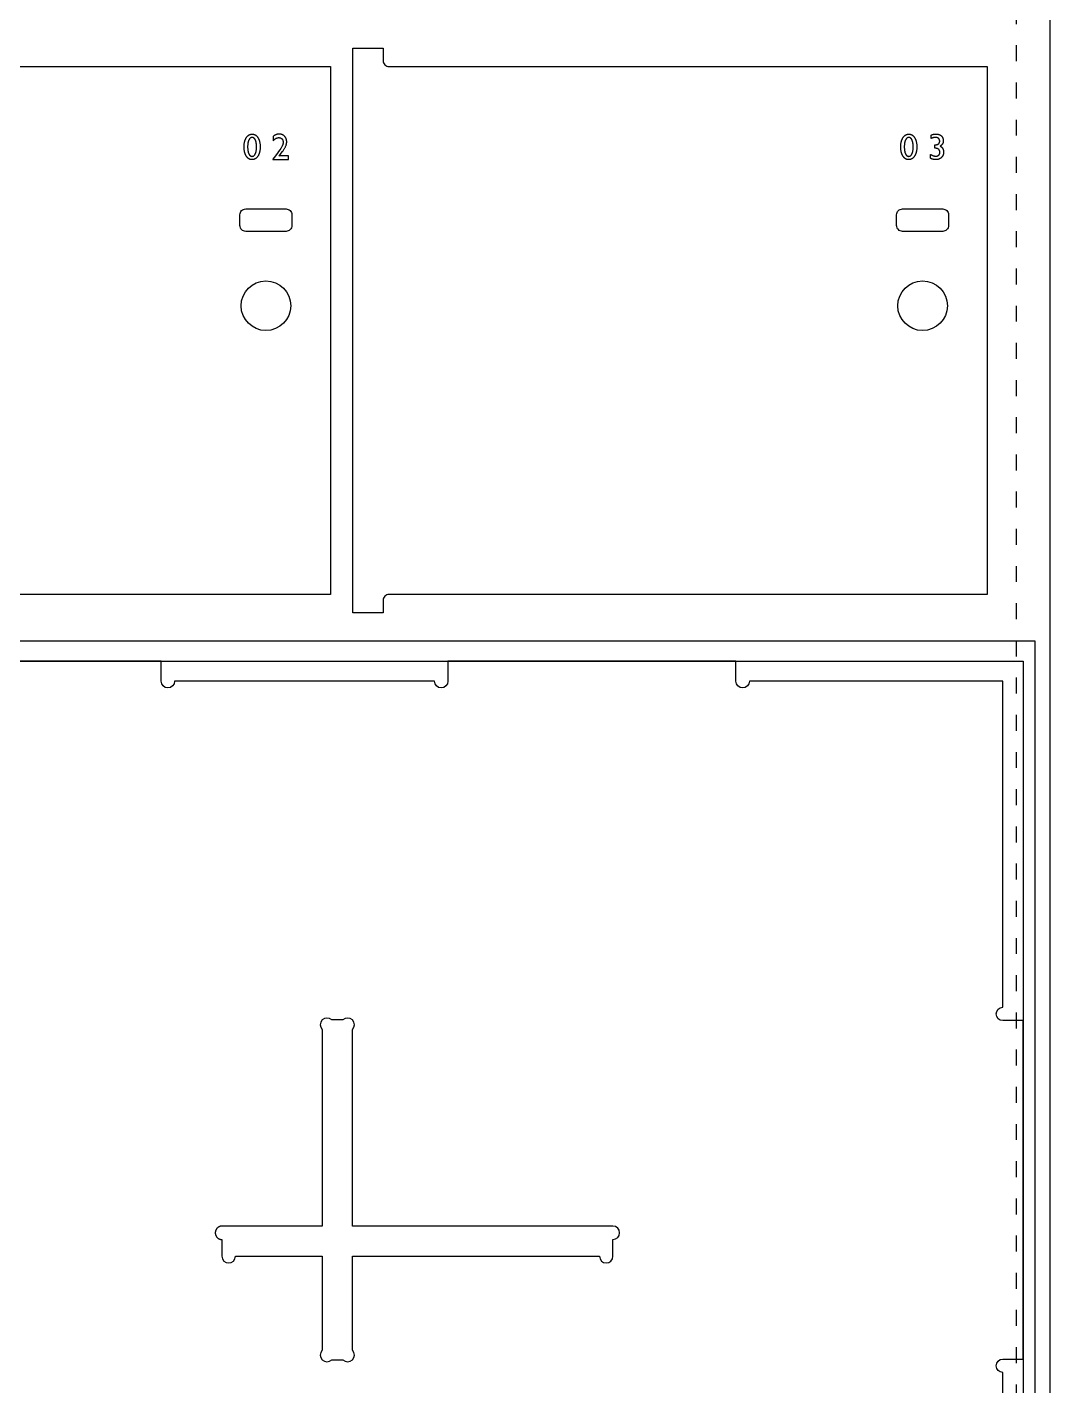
# Model space of a CAD drawing. Extents: x -300 to 5880, y -300 to 4158.
# Drawn here: x 4060 to 4670, y 2145 to 2955 of the extents above; entities that cross this region are included whole.
import ezdxf

# ---------------------------------------------------------------- set-up
doc = ezdxf.new("R2010")
doc.units = 0
doc.linetypes.add('DGN_STYLE_5', pattern=[22.17944, 9.505474, -12.673965])
for name, color, linetype in [('00_NOPRINT_TOLERANCE', 7, 'DGN_STYLE_5'), ('BOARD_$TH-NOMINAL', 3, 'CONTINUOUS'), ('TOP-CUT-INSIDE_18MM', 1, 'CONTINUOUS'), ('TOP-CUT-OUTSIDE_18MM', 220, 'CONTINUOUS'), ('TOP-POCKET-INSIDE_02MM', 110, 'CONTINUOUS'), ('TOP-POCKET-INSIDE_09MM', 60, 'CONTINUOUS'), ('TOP_POCKET_12MM', 70, 'CONTINUOUS')]:
    doc.layers.add(name, color=color, linetype=linetype)

msp = doc.modelspace()

# ---------------------------------------------------------------- linework, layer by layer
at = {"layer": '00_NOPRINT_TOLERANCE', "flags": 128}
for points in [[(3450, 3958), (4670, 3958), (4670, 1518), (3450, 1518)], [(3470, 3938), (4650, 3938), (4650, 1538), (3470, 1538)]]:
    msp.add_lwpolyline(points, close=True, dxfattribs=at)
at = {"layer": 'BOARD_$TH-NOMINAL', "flags": 128}
msp.add_lwpolyline([(3450, 3958), (4670, 3958), (4670, 1518), (3450, 1518)], close=True, dxfattribs=at)
at = {"layer": 'TOP-CUT-INSIDE_18MM'}
for points in [[(4217.92, 2843.37), (4217.92, 2836.99, -0.414214), (4214.42, 2833.49), (4190.42, 2833.49, -0.414214), (4186.92, 2836.99), (4186.92, 2843.37, -0.414214), (4190.42, 2846.87), (4214.42, 2846.87, -0.414214)], [(4609.61, 2843.37), (4609.61, 2836.99, -0.414214), (4606.11, 2833.49), (4582.11, 2833.49, -0.414214), (4578.61, 2836.99), (4578.61, 2843.37, -0.414214), (4582.11, 2846.87), (4606.11, 2846.87, -0.414214)]]:
    msp.add_lwpolyline(points, format="xyb", close=True, dxfattribs=at)
for centre in [(4202.42, 2789.12), (4594.11, 2789.12)]:
    msp.add_circle(centre, 14.79, dxfattribs=at)
at = {"layer": 'TOP-CUT-OUTSIDE_18MM'}
for points in [[(3875.64, 2613.43), (3875.64, 2605.93), (3857.64, 2605.93), (3857.64, 2942.73), (3875.64, 2942.73), (3875.64, 2935.23, 0.414214), (3879.14, 2931.73), (4240.86, 2931.73), (4240.86, 2616.93), (3879.14, 2616.93, 0.414214)], [(4272.33, 2613.43), (4272.33, 2605.93), (4254.33, 2605.93), (4254.33, 2942.73), (4272.33, 2942.73), (4272.33, 2935.23, 0.414214), (4275.83, 2931.73), (4632.54, 2931.73), (4632.54, 2616.93), (4275.83, 2616.93, 0.414214)]]:
    msp.add_lwpolyline(points, format="xyb", close=True, dxfattribs=at)
msp.add_lwpolyline([(3466, 2577.23), (4654, 2577.23), (4654, 1542.23), (3466, 1542.23)], close=True, dxfattribs=at)
at = {"layer": 'TOP-POCKET-INSIDE_02MM'}
for points in [[(4194.26, 2891.48), (4194.39, 2891.48), (4194.52, 2891.48), (4194.64, 2891.47), (4194.7, 2891.46), (4194.76, 2891.45), (4194.82, 2891.44), (4194.89, 2891.43), (4194.95, 2891.42), (4195.01, 2891.41), (4195.07, 2891.4), (4195.12, 2891.38), (4195.18, 2891.37), (4195.24, 2891.35), (4195.3, 2891.33), (4195.36, 2891.31), (4195.42, 2891.3), (4195.47, 2891.27), (4195.53, 2891.25), (4195.59, 2891.23), (4195.64, 2891.21), (4195.7, 2891.18), (4195.75, 2891.16), (4195.81, 2891.13), (4195.86, 2891.1), (4195.92, 2891.07), (4195.97, 2891.04), (4196.03, 2891.01), (4196.13, 2890.95), (4196.24, 2890.88), (4196.34, 2890.8), (4196.44, 2890.73), (4196.54, 2890.65), (4196.64, 2890.56), (4196.74, 2890.47), (4196.84, 2890.37), (4196.93, 2890.28), (4197.03, 2890.17), (4197.12, 2890.07), (4197.21, 2889.96), (4197.3, 2889.84), (4197.39, 2889.72), (4197.48, 2889.6), (4197.56, 2889.47), (4197.65, 2889.34), (4197.73, 2889.2), (4197.81, 2889.06), (4197.89, 2888.92), (4197.96, 2888.78), (4198.03, 2888.64), (4198.1, 2888.49), (4198.17, 2888.34), (4198.23, 2888.19), (4198.29, 2888.04), (4198.35, 2887.88), (4198.41, 2887.72), (4198.46, 2887.56), (4198.51, 2887.4), (4198.56, 2887.24), (4198.61, 2887.07), (4198.65, 2886.9), (4198.73, 2886.55), (4198.8, 2886.2), (4198.86, 2885.84), (4198.9, 2885.46), (4198.94, 2885.08), (4198.96, 2884.69), (4198.98, 2884.29), (4198.99, 2883.88), (4198.98, 2883.46), (4198.96, 2883.06), (4198.94, 2882.66), (4198.9, 2882.27), (4198.86, 2881.89), (4198.8, 2881.52), (4198.73, 2881.16), (4198.65, 2880.81), (4198.61, 2880.64), (4198.56, 2880.47), (4198.51, 2880.3), (4198.46, 2880.14), (4198.41, 2879.98), (4198.35, 2879.82), (4198.29, 2879.67), (4198.23, 2879.51), (4198.17, 2879.36), (4198.1, 2879.21), (4198.03, 2879.07), (4197.96, 2878.92), (4197.89, 2878.78), (4197.81, 2878.64), (4197.73, 2878.51), (4197.65, 2878.37), (4197.56, 2878.24), (4197.48, 2878.11), (4197.39, 2877.99), (4197.3, 2877.87), (4197.21, 2877.76), (4197.12, 2877.65), (4197.02, 2877.54), (4196.93, 2877.44), (4196.83, 2877.35), (4196.73, 2877.25), (4196.63, 2877.16), (4196.53, 2877.08), (4196.43, 2877), (4196.33, 2876.92), (4196.22, 2876.85), (4196.11, 2876.78), (4196, 2876.72), (4195.89, 2876.66), (4195.84, 2876.63), (4195.78, 2876.6), (4195.72, 2876.57), (4195.67, 2876.55), (4195.61, 2876.52), (4195.55, 2876.5), (4195.49, 2876.48), (4195.43, 2876.46), (4195.37, 2876.44), (4195.31, 2876.42), (4195.25, 2876.4), (4195.19, 2876.38), (4195.13, 2876.37), (4195.07, 2876.35), (4194.95, 2876.32), (4194.82, 2876.3), (4194.7, 2876.28), (4194.57, 2876.27), (4194.44, 2876.26), (4194.31, 2876.25), (4194.18, 2876.25), (4194.04, 2876.25), (4193.91, 2876.26), (4193.78, 2876.27), (4193.65, 2876.28), (4193.52, 2876.3), (4193.4, 2876.32), (4193.27, 2876.35), (4193.15, 2876.38), (4193.03, 2876.41), (4192.91, 2876.45), (4192.85, 2876.47), (4192.79, 2876.5), (4192.73, 2876.52), (4192.67, 2876.54), (4192.62, 2876.57), (4192.56, 2876.59), (4192.5, 2876.62), (4192.45, 2876.65), (4192.34, 2876.71), (4192.23, 2876.77), (4192.12, 2876.84), (4192.01, 2876.91), (4191.91, 2876.98), (4191.81, 2877.06), (4191.7, 2877.15), (4191.61, 2877.23), (4191.51, 2877.32), (4191.41, 2877.42), (4191.32, 2877.52), (4191.22, 2877.62), (4191.13, 2877.73), (4191.04, 2877.84), (4190.96, 2877.96), (4190.87, 2878.08), (4190.78, 2878.2), (4190.7, 2878.33), (4190.62, 2878.46), (4190.54, 2878.59), (4190.47, 2878.73), (4190.39, 2878.87), (4190.32, 2879.01), (4190.26, 2879.16), (4190.19, 2879.3), (4190.13, 2879.45), (4190.07, 2879.61), (4190.01, 2879.76), (4189.96, 2879.92), (4189.9, 2880.08), (4189.85, 2880.24), (4189.81, 2880.41), (4189.76, 2880.58), (4189.72, 2880.75), (4189.64, 2881.1), (4189.58, 2881.46), (4189.52, 2881.83), (4189.47, 2882.21), (4189.44, 2882.6), (4189.41, 2883), (4189.4, 2883.42), (4189.39, 2883.84), (4189.4, 2884.26), (4189.41, 2884.67), (4189.44, 2885.07), (4189.48, 2885.46), (4189.52, 2885.84), (4189.58, 2886.21), (4189.65, 2886.57), (4189.73, 2886.91), (4189.77, 2887.09), (4189.82, 2887.25), (4189.87, 2887.42), (4189.92, 2887.58), (4189.97, 2887.75), (4190.03, 2887.9), (4190.09, 2888.06), (4190.15, 2888.22), (4190.22, 2888.37), (4190.28, 2888.52), (4190.35, 2888.66), (4190.43, 2888.81), (4190.5, 2888.95), (4190.58, 2889.09), (4190.66, 2889.22), (4190.74, 2889.36), (4190.83, 2889.49), (4190.92, 2889.62), (4191.01, 2889.74), (4191.1, 2889.86), (4191.19, 2889.97), (4191.28, 2890.08), (4191.38, 2890.19), (4191.47, 2890.29), (4191.57, 2890.39), (4191.67, 2890.48), (4191.77, 2890.57), (4191.87, 2890.65), (4191.98, 2890.73), (4192.08, 2890.81), (4192.19, 2890.88), (4192.3, 2890.95), (4192.41, 2891.02), (4192.52, 2891.08), (4192.64, 2891.13), (4192.7, 2891.16), (4192.75, 2891.19), (4192.81, 2891.21), (4192.87, 2891.23), (4192.93, 2891.26), (4192.99, 2891.28), (4193.05, 2891.3), (4193.11, 2891.32), (4193.17, 2891.33), (4193.23, 2891.35), (4193.35, 2891.38), (4193.48, 2891.41), (4193.61, 2891.43), (4193.73, 2891.45), (4193.86, 2891.47), (4194, 2891.48), (4194.13, 2891.48)], [(4194.28, 2889.46), (4194.18, 2889.46), (4194.14, 2889.46), (4194.1, 2889.46), (4194.06, 2889.46), (4194.03, 2889.45), (4193.99, 2889.45), (4193.95, 2889.45), (4193.92, 2889.44), (4193.88, 2889.44), (4193.84, 2889.43), (4193.81, 2889.42), (4193.77, 2889.41), (4193.74, 2889.41), (4193.7, 2889.4), (4193.67, 2889.39), (4193.63, 2889.38), (4193.6, 2889.36), (4193.56, 2889.35), (4193.53, 2889.34), (4193.49, 2889.33), (4193.46, 2889.31), (4193.43, 2889.3), (4193.39, 2889.28), (4193.36, 2889.26), (4193.33, 2889.25), (4193.3, 2889.23), (4193.27, 2889.21), (4193.23, 2889.19), (4193.2, 2889.17), (4193.17, 2889.15), (4193.14, 2889.13), (4193.11, 2889.1), (4193.08, 2889.08), (4193.05, 2889.06), (4193.02, 2889.03), (4192.99, 2889.01), (4192.96, 2888.98), (4192.93, 2888.95), (4192.9, 2888.93), (4192.84, 2888.87), (4192.79, 2888.81), (4192.73, 2888.75), (4192.68, 2888.68), (4192.62, 2888.61), (4192.57, 2888.54), (4192.52, 2888.46), (4192.47, 2888.38), (4192.42, 2888.3), (4192.37, 2888.22), (4192.32, 2888.13), (4192.28, 2888.04), (4192.23, 2887.95), (4192.19, 2887.85), (4192.14, 2887.76), (4192.1, 2887.66), (4192.06, 2887.56), (4192.02, 2887.45), (4191.99, 2887.35), (4191.92, 2887.13), (4191.85, 2886.9), (4191.79, 2886.67), (4191.74, 2886.43), (4191.69, 2886.17), (4191.65, 2885.91), (4191.61, 2885.65), (4191.58, 2885.37), (4191.56, 2885.08), (4191.54, 2884.79), (4191.52, 2884.49), (4191.52, 2884.18), (4191.51, 2883.86), (4191.52, 2883.54), (4191.52, 2883.22), (4191.54, 2882.91), (4191.56, 2882.61), (4191.58, 2882.32), (4191.61, 2882.04), (4191.65, 2881.77), (4191.69, 2881.5), (4191.74, 2881.25), (4191.79, 2881), (4191.84, 2880.77), (4191.91, 2880.54), (4191.98, 2880.32), (4192.01, 2880.21), (4192.05, 2880.11), (4192.09, 2880.01), (4192.13, 2879.91), (4192.17, 2879.81), (4192.22, 2879.71), (4192.26, 2879.62), (4192.31, 2879.53), (4192.35, 2879.45), (4192.4, 2879.36), (4192.45, 2879.28), (4192.5, 2879.2), (4192.55, 2879.13), (4192.6, 2879.06), (4192.65, 2878.99), (4192.71, 2878.92), (4192.76, 2878.86), (4192.82, 2878.8), (4192.88, 2878.74), (4192.9, 2878.71), (4192.93, 2878.69), (4192.96, 2878.66), (4192.99, 2878.64), (4193.02, 2878.61), (4193.05, 2878.59), (4193.08, 2878.56), (4193.11, 2878.54), (4193.15, 2878.52), (4193.18, 2878.5), (4193.21, 2878.48), (4193.24, 2878.46), (4193.27, 2878.44), (4193.3, 2878.42), (4193.34, 2878.41), (4193.37, 2878.39), (4193.4, 2878.37), (4193.44, 2878.36), (4193.47, 2878.34), (4193.5, 2878.33), (4193.54, 2878.32), (4193.57, 2878.31), (4193.61, 2878.29), (4193.64, 2878.28), (4193.68, 2878.27), (4193.71, 2878.26), (4193.75, 2878.26), (4193.78, 2878.25), (4193.82, 2878.24), (4193.86, 2878.24), (4193.89, 2878.23), (4193.93, 2878.22), (4193.97, 2878.22), (4194, 2878.22), (4194.04, 2878.21), (4194.08, 2878.21), (4194.12, 2878.21), (4194.16, 2878.21), (4194.19, 2878.21), (4194.23, 2878.21), (4194.27, 2878.21), (4194.31, 2878.22), (4194.35, 2878.22), (4194.38, 2878.22), (4194.42, 2878.23), (4194.46, 2878.24), (4194.49, 2878.24), (4194.53, 2878.25), (4194.57, 2878.26), (4194.6, 2878.26), (4194.64, 2878.27), (4194.67, 2878.28), (4194.71, 2878.29), (4194.74, 2878.31), (4194.78, 2878.32), (4194.81, 2878.33), (4194.84, 2878.34), (4194.88, 2878.36), (4194.91, 2878.37), (4194.94, 2878.39), (4194.98, 2878.41), (4195.01, 2878.42), (4195.04, 2878.44), (4195.07, 2878.46), (4195.11, 2878.48), (4195.14, 2878.5), (4195.17, 2878.52), (4195.2, 2878.54), (4195.23, 2878.56), (4195.26, 2878.59), (4195.29, 2878.61), (4195.32, 2878.64), (4195.35, 2878.66), (4195.38, 2878.69), (4195.41, 2878.71), (4195.44, 2878.74), (4195.5, 2878.8), (4195.55, 2878.86), (4195.61, 2878.92), (4195.66, 2878.99), (4195.72, 2879.06), (4195.77, 2879.13), (4195.82, 2879.2), (4195.87, 2879.28), (4195.92, 2879.36), (4195.97, 2879.45), (4196.02, 2879.53), (4196.06, 2879.62), (4196.11, 2879.71), (4196.15, 2879.81), (4196.19, 2879.91), (4196.23, 2880.01), (4196.27, 2880.11), (4196.31, 2880.21), (4196.35, 2880.32), (4196.42, 2880.53), (4196.48, 2880.76), (4196.54, 2880.99), (4196.6, 2881.24), (4196.64, 2881.49), (4196.68, 2881.75), (4196.72, 2882.01), (4196.75, 2882.29), (4196.78, 2882.58), (4196.8, 2882.87), (4196.81, 2883.17), (4196.82, 2883.48), (4196.82, 2884.12), (4196.81, 2884.43), (4196.8, 2884.73), (4196.78, 2885.03), (4196.75, 2885.31), (4196.72, 2885.59), (4196.69, 2885.86), (4196.65, 2886.12), (4196.6, 2886.38), (4196.55, 2886.62), (4196.5, 2886.86), (4196.43, 2887.09), (4196.37, 2887.31), (4196.3, 2887.52), (4196.26, 2887.63), (4196.22, 2887.73), (4196.18, 2887.83), (4196.13, 2887.92), (4196.09, 2888.02), (4196.05, 2888.11), (4196, 2888.2), (4195.95, 2888.28), (4195.91, 2888.37), (4195.86, 2888.45), (4195.81, 2888.52), (4195.76, 2888.6), (4195.71, 2888.67), (4195.66, 2888.73), (4195.61, 2888.8), (4195.55, 2888.86), (4195.5, 2888.92), (4195.47, 2888.95), (4195.44, 2888.97), (4195.41, 2889), (4195.39, 2889.03), (4195.36, 2889.05), (4195.33, 2889.08), (4195.3, 2889.1), (4195.27, 2889.12), (4195.24, 2889.14), (4195.21, 2889.17), (4195.18, 2889.19), (4195.15, 2889.21), (4195.12, 2889.22), (4195.09, 2889.24), (4195.06, 2889.26), (4195.03, 2889.28), (4195, 2889.29), (4194.96, 2889.31), (4194.93, 2889.32), (4194.9, 2889.34), (4194.87, 2889.35), (4194.84, 2889.36), (4194.8, 2889.37), (4194.77, 2889.39), (4194.74, 2889.4), (4194.7, 2889.4), (4194.67, 2889.41), (4194.64, 2889.42), (4194.6, 2889.43), (4194.57, 2889.43), (4194.53, 2889.44), (4194.5, 2889.45), (4194.46, 2889.45), (4194.43, 2889.45), (4194.39, 2889.46), (4194.36, 2889.46), (4194.32, 2889.46)], [(4210.2, 2878.46), (4210.66, 2879), (4211.55, 2880.09), (4212.3, 2881.05), (4212.62, 2881.49), (4212.91, 2881.9), (4213.16, 2882.27), (4213.38, 2882.62), (4213.57, 2882.95), (4213.75, 2883.26), (4213.91, 2883.57), (4214.06, 2883.87), (4214.19, 2884.16), (4214.3, 2884.44), (4214.36, 2884.57), (4214.41, 2884.71), (4214.45, 2884.84), (4214.49, 2884.97), (4214.57, 2885.22), (4214.63, 2885.47), (4214.66, 2885.59), (4214.68, 2885.71), (4214.71, 2885.83), (4214.73, 2885.95), (4214.75, 2886.07), (4214.76, 2886.19), (4214.78, 2886.31), (4214.79, 2886.42), (4214.8, 2886.54), (4214.8, 2886.65), (4214.81, 2886.77), (4214.81, 2886.88), (4214.81, 2887), (4214.8, 2887.13), (4214.8, 2887.25), (4214.79, 2887.37), (4214.78, 2887.49), (4214.76, 2887.61), (4214.75, 2887.72), (4214.73, 2887.84), (4214.71, 2887.95), (4214.68, 2888.06), (4214.66, 2888.17), (4214.63, 2888.28), (4214.6, 2888.39), (4214.56, 2888.5), (4214.53, 2888.6), (4214.49, 2888.71), (4214.45, 2888.81), (4214.41, 2888.91), (4214.36, 2889.01), (4214.31, 2889.11), (4214.26, 2889.21), (4214.21, 2889.3), (4214.15, 2889.4), (4214.1, 2889.49), (4214.04, 2889.58), (4213.97, 2889.67), (4213.91, 2889.76), (4213.84, 2889.85), (4213.77, 2889.93), (4213.7, 2890.02), (4213.62, 2890.1), (4213.54, 2890.18), (4213.46, 2890.26), (4213.38, 2890.34), (4213.3, 2890.42), (4213.22, 2890.49), (4213.13, 2890.56), (4213.05, 2890.63), (4212.96, 2890.69), (4212.87, 2890.75), (4212.78, 2890.81), (4212.69, 2890.87), (4212.59, 2890.92), (4212.5, 2890.98), (4212.4, 2891.03), (4212.31, 2891.07), (4212.21, 2891.12), (4212.11, 2891.16), (4212.01, 2891.2), (4211.9, 2891.24), (4211.8, 2891.27), (4211.7, 2891.3), (4211.59, 2891.33), (4211.48, 2891.36), (4211.37, 2891.38), (4211.26, 2891.4), (4211.15, 2891.42), (4211.04, 2891.44), (4210.92, 2891.45), (4210.81, 2891.46), (4210.69, 2891.47), (4210.57, 2891.48), (4210.45, 2891.48), (4210.33, 2891.48), (4210.21, 2891.48), (4210.1, 2891.48), (4209.98, 2891.47), (4209.87, 2891.46), (4209.76, 2891.45), (4209.64, 2891.43), (4209.53, 2891.42), (4209.41, 2891.4), (4209.3, 2891.37), (4209.19, 2891.35), (4209.07, 2891.32), (4208.96, 2891.29), (4208.85, 2891.25), (4208.74, 2891.21), (4208.62, 2891.17), (4208.51, 2891.13), (4208.4, 2891.08), (4208.29, 2891.04), (4208.18, 2890.98), (4208.07, 2890.93), (4207.95, 2890.87), (4207.84, 2890.81), (4207.73, 2890.75), (4207.62, 2890.69), (4207.51, 2890.62), (4207.4, 2890.55), (4207.29, 2890.48), (4207.18, 2890.4), (4206.96, 2890.24), (4206.75, 2890.07), (4206.75, 2887.36), (4206.83, 2887.48), (4206.92, 2887.59), (4207.01, 2887.7), (4207.1, 2887.81), (4207.2, 2887.92), (4207.29, 2888.02), (4207.39, 2888.12), (4207.48, 2888.21), (4207.58, 2888.3), (4207.68, 2888.39), (4207.78, 2888.47), (4207.89, 2888.56), (4207.99, 2888.63), (4208.09, 2888.71), (4208.2, 2888.78), (4208.31, 2888.85), (4208.42, 2888.91), (4208.53, 2888.97), (4208.64, 2889.03), (4208.74, 2889.08), (4208.85, 2889.12), (4208.96, 2889.17), (4209.07, 2889.21), (4209.18, 2889.24), (4209.24, 2889.26), (4209.29, 2889.27), (4209.35, 2889.29), (4209.41, 2889.3), (4209.46, 2889.31), (4209.52, 2889.32), (4209.57, 2889.33), (4209.63, 2889.34), (4209.68, 2889.35), (4209.74, 2889.35), (4209.79, 2889.36), (4209.85, 2889.37), (4209.91, 2889.37), (4209.96, 2889.37), (4210.02, 2889.37), (4210.07, 2889.37), (4210.15, 2889.37), (4210.22, 2889.37), (4210.29, 2889.37), (4210.36, 2889.36), (4210.43, 2889.35), (4210.5, 2889.35), (4210.57, 2889.34), (4210.64, 2889.33), (4210.7, 2889.31), (4210.77, 2889.3), (4210.83, 2889.28), (4210.89, 2889.27), (4210.96, 2889.25), (4211.02, 2889.23), (4211.08, 2889.21), (4211.14, 2889.18), (4211.2, 2889.16), (4211.26, 2889.13), (4211.31, 2889.1), (4211.37, 2889.08), (4211.42, 2889.05), (4211.48, 2889.01), (4211.53, 2888.98), (4211.58, 2888.94), (4211.64, 2888.91), (4211.69, 2888.87), (4211.74, 2888.83), (4211.78, 2888.79), (4211.83, 2888.75), (4211.88, 2888.7), (4211.93, 2888.66), (4211.97, 2888.61), (4212.01, 2888.56), (4212.06, 2888.51), (4212.1, 2888.46), (4212.14, 2888.41), (4212.18, 2888.36), (4212.21, 2888.31), (4212.25, 2888.25), (4212.28, 2888.2), (4212.32, 2888.14), (4212.35, 2888.09), (4212.38, 2888.03), (4212.41, 2887.97), (4212.43, 2887.91), (4212.46, 2887.85), (4212.48, 2887.79), (4212.51, 2887.73), (4212.53, 2887.66), (4212.55, 2887.6), (4212.57, 2887.53), (4212.58, 2887.46), (4212.6, 2887.4), (4212.62, 2887.33), (4212.63, 2887.26), (4212.64, 2887.19), (4212.65, 2887.12), (4212.66, 2887.05), (4212.67, 2886.97), (4212.67, 2886.9), (4212.68, 2886.82), (4212.68, 2886.75), (4212.68, 2886.67), (4212.69, 2886.59), (4212.68, 2886.48), (4212.68, 2886.36), (4212.67, 2886.25), (4212.66, 2886.14), (4212.65, 2886.02), (4212.63, 2885.91), (4212.61, 2885.79), (4212.59, 2885.68), (4212.57, 2885.56), (4212.54, 2885.45), (4212.51, 2885.33), (4212.47, 2885.22), (4212.44, 2885.1), (4212.4, 2884.99), (4212.35, 2884.87), (4212.31, 2884.76), (4212.26, 2884.64), (4212.2, 2884.51), (4212.13, 2884.38), (4212.06, 2884.24), (4211.9, 2883.94), (4211.71, 2883.61), (4211.5, 2883.25), (4211.25, 2882.87), (4210.69, 2882.02), (4210.01, 2881.06), (4209.23, 2880.01), (4207.34, 2877.6), (4206.45, 2876.55), (4206.45, 2876.4), (4215.87, 2876.4), (4215.87, 2878.46)], [(4585.95, 2891.48), (4586.07, 2891.48), (4586.2, 2891.48), (4586.32, 2891.47), (4586.39, 2891.46), (4586.45, 2891.45), (4586.51, 2891.44), (4586.57, 2891.43), (4586.63, 2891.42), (4586.69, 2891.41), (4586.75, 2891.4), (4586.81, 2891.38), (4586.87, 2891.37), (4586.93, 2891.35), (4586.98, 2891.33), (4587.04, 2891.31), (4587.1, 2891.3), (4587.16, 2891.27), (4587.21, 2891.25), (4587.27, 2891.23), (4587.33, 2891.21), (4587.38, 2891.18), (4587.44, 2891.16), (4587.49, 2891.13), (4587.55, 2891.1), (4587.6, 2891.07), (4587.66, 2891.04), (4587.71, 2891.01), (4587.82, 2890.95), (4587.92, 2890.88), (4588.02, 2890.8), (4588.13, 2890.73), (4588.23, 2890.65), (4588.33, 2890.56), (4588.43, 2890.47), (4588.52, 2890.37), (4588.62, 2890.28), (4588.71, 2890.17), (4588.8, 2890.07), (4588.9, 2889.96), (4588.99, 2889.84), (4589.07, 2889.72), (4589.16, 2889.6), (4589.25, 2889.47), (4589.33, 2889.34), (4589.41, 2889.2), (4589.49, 2889.06), (4589.57, 2888.92), (4589.64, 2888.78), (4589.72, 2888.64), (4589.79, 2888.49), (4589.85, 2888.34), (4589.92, 2888.19), (4589.98, 2888.04), (4590.04, 2887.88), (4590.09, 2887.72), (4590.15, 2887.56), (4590.2, 2887.4), (4590.25, 2887.24), (4590.29, 2887.07), (4590.33, 2886.9), (4590.41, 2886.55), (4590.48, 2886.2), (4590.54, 2885.84), (4590.59, 2885.46), (4590.62, 2885.08), (4590.65, 2884.69), (4590.66, 2884.29), (4590.67, 2883.88), (4590.66, 2883.46), (4590.65, 2883.06), (4590.62, 2882.66), (4590.59, 2882.27), (4590.54, 2881.89), (4590.48, 2881.52), (4590.41, 2881.16), (4590.33, 2880.81), (4590.29, 2880.64), (4590.25, 2880.47), (4590.2, 2880.3), (4590.15, 2880.14), (4590.09, 2879.98), (4590.04, 2879.82), (4589.98, 2879.67), (4589.92, 2879.51), (4589.85, 2879.36), (4589.79, 2879.21), (4589.72, 2879.07), (4589.64, 2878.92), (4589.57, 2878.78), (4589.49, 2878.64), (4589.41, 2878.51), (4589.33, 2878.37), (4589.25, 2878.24), (4589.16, 2878.11), (4589.07, 2877.99), (4588.98, 2877.87), (4588.89, 2877.76), (4588.8, 2877.65), (4588.71, 2877.54), (4588.61, 2877.44), (4588.52, 2877.35), (4588.42, 2877.25), (4588.32, 2877.16), (4588.22, 2877.08), (4588.11, 2877), (4588.01, 2876.92), (4587.9, 2876.85), (4587.79, 2876.78), (4587.69, 2876.72), (4587.57, 2876.66), (4587.52, 2876.63), (4587.46, 2876.6), (4587.41, 2876.57), (4587.35, 2876.55), (4587.29, 2876.52), (4587.23, 2876.5), (4587.17, 2876.48), (4587.12, 2876.46), (4587.06, 2876.44), (4587, 2876.42), (4586.94, 2876.4), (4586.88, 2876.38), (4586.82, 2876.37), (4586.76, 2876.35), (4586.63, 2876.32), (4586.51, 2876.3), (4586.38, 2876.28), (4586.25, 2876.27), (4586.12, 2876.26), (4585.99, 2876.25), (4585.86, 2876.25), (4585.73, 2876.25), (4585.59, 2876.26), (4585.46, 2876.27), (4585.33, 2876.28), (4585.21, 2876.3), (4585.08, 2876.32), (4584.95, 2876.35), (4584.83, 2876.38), (4584.71, 2876.41), (4584.59, 2876.45), (4584.53, 2876.47), (4584.47, 2876.5), (4584.42, 2876.52), (4584.36, 2876.54), (4584.3, 2876.57), (4584.24, 2876.59), (4584.19, 2876.62), (4584.13, 2876.65), (4584.02, 2876.71), (4583.91, 2876.77), (4583.8, 2876.84), (4583.7, 2876.91), (4583.59, 2876.98), (4583.49, 2877.06), (4583.39, 2877.15), (4583.29, 2877.23), (4583.19, 2877.32), (4583.09, 2877.42), (4583, 2877.52), (4582.91, 2877.62), (4582.82, 2877.73), (4582.73, 2877.84), (4582.64, 2877.96), (4582.55, 2878.08), (4582.47, 2878.2), (4582.39, 2878.33), (4582.3, 2878.46), (4582.23, 2878.59), (4582.15, 2878.73), (4582.08, 2878.87), (4582.01, 2879.01), (4581.94, 2879.16), (4581.87, 2879.3), (4581.81, 2879.45), (4581.75, 2879.61), (4581.69, 2879.76), (4581.64, 2879.92), (4581.59, 2880.08), (4581.54, 2880.24), (4581.49, 2880.41), (4581.44, 2880.58), (4581.4, 2880.75), (4581.33, 2881.1), (4581.26, 2881.46), (4581.2, 2881.83), (4581.16, 2882.21), (4581.12, 2882.6), (4581.09, 2883), (4581.08, 2883.42), (4581.07, 2883.84), (4581.08, 2884.26), (4581.1, 2884.67), (4581.12, 2885.07), (4581.16, 2885.46), (4581.21, 2885.84), (4581.26, 2886.21), (4581.33, 2886.57), (4581.41, 2886.91), (4581.46, 2887.09), (4581.5, 2887.25), (4581.55, 2887.42), (4581.6, 2887.58), (4581.66, 2887.75), (4581.71, 2887.9), (4581.77, 2888.06), (4581.84, 2888.22), (4581.9, 2888.37), (4581.97, 2888.52), (4582.04, 2888.66), (4582.11, 2888.81), (4582.19, 2888.95), (4582.26, 2889.09), (4582.34, 2889.22), (4582.43, 2889.36), (4582.51, 2889.49), (4582.6, 2889.62), (4582.69, 2889.74), (4582.78, 2889.86), (4582.87, 2889.97), (4582.96, 2890.08), (4583.06, 2890.19), (4583.16, 2890.29), (4583.25, 2890.39), (4583.35, 2890.48), (4583.45, 2890.57), (4583.56, 2890.65), (4583.66, 2890.73), (4583.77, 2890.81), (4583.88, 2890.88), (4583.98, 2890.95), (4584.1, 2891.02), (4584.21, 2891.08), (4584.32, 2891.13), (4584.38, 2891.16), (4584.44, 2891.19), (4584.5, 2891.21), (4584.55, 2891.23), (4584.61, 2891.26), (4584.67, 2891.28), (4584.73, 2891.3), (4584.79, 2891.32), (4584.85, 2891.33), (4584.91, 2891.35), (4585.04, 2891.38), (4585.16, 2891.41), (4585.29, 2891.43), (4585.42, 2891.45), (4585.55, 2891.47), (4585.68, 2891.48), (4585.81, 2891.48)], [(4585.97, 2889.46), (4585.86, 2889.46), (4585.82, 2889.46), (4585.78, 2889.46), (4585.75, 2889.46), (4585.71, 2889.45), (4585.67, 2889.45), (4585.64, 2889.45), (4585.6, 2889.44), (4585.56, 2889.44), (4585.53, 2889.43), (4585.49, 2889.42), (4585.45, 2889.41), (4585.42, 2889.41), (4585.38, 2889.4), (4585.35, 2889.39), (4585.31, 2889.38), (4585.28, 2889.36), (4585.25, 2889.35), (4585.21, 2889.34), (4585.18, 2889.33), (4585.14, 2889.31), (4585.11, 2889.3), (4585.08, 2889.28), (4585.05, 2889.26), (4585.01, 2889.25), (4584.98, 2889.23), (4584.95, 2889.21), (4584.92, 2889.19), (4584.89, 2889.17), (4584.85, 2889.15), (4584.82, 2889.13), (4584.79, 2889.1), (4584.76, 2889.08), (4584.73, 2889.06), (4584.7, 2889.03), (4584.67, 2889.01), (4584.64, 2888.98), (4584.61, 2888.95), (4584.58, 2888.93), (4584.53, 2888.87), (4584.47, 2888.81), (4584.41, 2888.75), (4584.36, 2888.68), (4584.31, 2888.61), (4584.25, 2888.54), (4584.2, 2888.46), (4584.15, 2888.38), (4584.1, 2888.3), (4584.05, 2888.22), (4584.01, 2888.13), (4583.96, 2888.04), (4583.92, 2887.95), (4583.87, 2887.85), (4583.83, 2887.76), (4583.79, 2887.66), (4583.75, 2887.56), (4583.71, 2887.45), (4583.67, 2887.35), (4583.6, 2887.13), (4583.54, 2886.9), (4583.48, 2886.67), (4583.42, 2886.43), (4583.38, 2886.17), (4583.33, 2885.91), (4583.3, 2885.65), (4583.27, 2885.37), (4583.24, 2885.08), (4583.22, 2884.79), (4583.21, 2884.49), (4583.2, 2884.18), (4583.2, 2883.86), (4583.2, 2883.54), (4583.21, 2883.22), (4583.22, 2882.91), (4583.24, 2882.61), (4583.26, 2882.32), (4583.29, 2882.04), (4583.33, 2881.77), (4583.37, 2881.5), (4583.42, 2881.25), (4583.47, 2881), (4583.53, 2880.77), (4583.59, 2880.54), (4583.66, 2880.32), (4583.7, 2880.21), (4583.73, 2880.11), (4583.77, 2880.01), (4583.81, 2879.91), (4583.86, 2879.81), (4583.9, 2879.71), (4583.94, 2879.62), (4583.99, 2879.53), (4584.04, 2879.45), (4584.08, 2879.36), (4584.13, 2879.28), (4584.18, 2879.2), (4584.23, 2879.13), (4584.28, 2879.06), (4584.34, 2878.99), (4584.39, 2878.92), (4584.45, 2878.86), (4584.5, 2878.8), (4584.56, 2878.74), (4584.59, 2878.71), (4584.62, 2878.69), (4584.65, 2878.66), (4584.68, 2878.64), (4584.71, 2878.61), (4584.74, 2878.59), (4584.77, 2878.56), (4584.8, 2878.54), (4584.83, 2878.52), (4584.86, 2878.5), (4584.89, 2878.48), (4584.92, 2878.46), (4584.95, 2878.44), (4584.99, 2878.42), (4585.02, 2878.41), (4585.05, 2878.39), (4585.09, 2878.37), (4585.12, 2878.36), (4585.15, 2878.34), (4585.19, 2878.33), (4585.22, 2878.32), (4585.25, 2878.31), (4585.29, 2878.29), (4585.32, 2878.28), (4585.36, 2878.27), (4585.39, 2878.26), (4585.43, 2878.26), (4585.47, 2878.25), (4585.5, 2878.24), (4585.54, 2878.24), (4585.58, 2878.23), (4585.61, 2878.22), (4585.65, 2878.22), (4585.69, 2878.22), (4585.72, 2878.21), (4585.76, 2878.21), (4585.8, 2878.21), (4585.84, 2878.21), (4585.88, 2878.21), (4585.92, 2878.21), (4585.95, 2878.21), (4585.99, 2878.22), (4586.03, 2878.22), (4586.07, 2878.22), (4586.1, 2878.23), (4586.14, 2878.24), (4586.18, 2878.24), (4586.21, 2878.25), (4586.25, 2878.26), (4586.28, 2878.26), (4586.32, 2878.27), (4586.36, 2878.28), (4586.39, 2878.29), (4586.43, 2878.31), (4586.46, 2878.32), (4586.49, 2878.33), (4586.53, 2878.34), (4586.56, 2878.36), (4586.59, 2878.37), (4586.63, 2878.39), (4586.66, 2878.41), (4586.69, 2878.42), (4586.73, 2878.44), (4586.76, 2878.46), (4586.79, 2878.48), (4586.82, 2878.5), (4586.85, 2878.52), (4586.88, 2878.54), (4586.92, 2878.56), (4586.95, 2878.59), (4586.98, 2878.61), (4587.01, 2878.64), (4587.04, 2878.66), (4587.07, 2878.69), (4587.09, 2878.71), (4587.12, 2878.74), (4587.18, 2878.8), (4587.24, 2878.86), (4587.29, 2878.92), (4587.35, 2878.99), (4587.4, 2879.06), (4587.45, 2879.13), (4587.5, 2879.2), (4587.55, 2879.28), (4587.6, 2879.36), (4587.65, 2879.45), (4587.7, 2879.53), (4587.75, 2879.62), (4587.79, 2879.71), (4587.83, 2879.81), (4587.88, 2879.91), (4587.92, 2880.01), (4587.96, 2880.11), (4588, 2880.21), (4588.03, 2880.32), (4588.1, 2880.53), (4588.17, 2880.76), (4588.23, 2880.99), (4588.28, 2881.24), (4588.33, 2881.49), (4588.37, 2881.75), (4588.4, 2882.01), (4588.44, 2882.29), (4588.46, 2882.58), (4588.48, 2882.87), (4588.49, 2883.17), (4588.5, 2883.48), (4588.5, 2884.12), (4588.49, 2884.43), (4588.48, 2884.73), (4588.46, 2885.03), (4588.44, 2885.31), (4588.41, 2885.59), (4588.37, 2885.86), (4588.33, 2886.12), (4588.29, 2886.38), (4588.24, 2886.62), (4588.18, 2886.86), (4588.12, 2887.09), (4588.05, 2887.31), (4587.98, 2887.52), (4587.94, 2887.63), (4587.9, 2887.73), (4587.86, 2887.83), (4587.82, 2887.92), (4587.77, 2888.02), (4587.73, 2888.11), (4587.68, 2888.2), (4587.64, 2888.28), (4587.59, 2888.37), (4587.54, 2888.45), (4587.49, 2888.52), (4587.44, 2888.6), (4587.39, 2888.67), (4587.34, 2888.73), (4587.29, 2888.8), (4587.23, 2888.86), (4587.18, 2888.92), (4587.15, 2888.95), (4587.12, 2888.97), (4587.1, 2889), (4587.07, 2889.03), (4587.04, 2889.05), (4587.01, 2889.08), (4586.98, 2889.1), (4586.95, 2889.12), (4586.92, 2889.14), (4586.89, 2889.17), (4586.86, 2889.19), (4586.83, 2889.21), (4586.8, 2889.22), (4586.77, 2889.24), (4586.74, 2889.26), (4586.71, 2889.28), (4586.68, 2889.29), (4586.65, 2889.31), (4586.62, 2889.32), (4586.58, 2889.34), (4586.55, 2889.35), (4586.52, 2889.36), (4586.49, 2889.37), (4586.45, 2889.39), (4586.42, 2889.4), (4586.39, 2889.4), (4586.35, 2889.41), (4586.32, 2889.42), (4586.28, 2889.43), (4586.25, 2889.43), (4586.22, 2889.44), (4586.18, 2889.45), (4586.15, 2889.45), (4586.11, 2889.45), (4586.08, 2889.46), (4586.04, 2889.46), (4586, 2889.46)], [(4601.32, 2885.07), (4601.45, 2885.07), (4601.62, 2885.07), (4601.79, 2885.08), (4601.95, 2885.09), (4602.1, 2885.1), (4602.26, 2885.12), (4602.33, 2885.13), (4602.4, 2885.15), (4602.47, 2885.16), (4602.54, 2885.18), (4602.61, 2885.19), (4602.68, 2885.21), (4602.74, 2885.23), (4602.81, 2885.25), (4602.87, 2885.27), (4602.93, 2885.29), (4602.99, 2885.31), (4603.05, 2885.34), (4603.11, 2885.36), (4603.17, 2885.39), (4603.22, 2885.42), (4603.28, 2885.45), (4603.33, 2885.48), (4603.38, 2885.51), (4603.43, 2885.54), (4603.48, 2885.57), (4603.53, 2885.61), (4603.57, 2885.64), (4603.62, 2885.68), (4603.66, 2885.72), (4603.7, 2885.75), (4603.75, 2885.79), (4603.78, 2885.83), (4603.82, 2885.88), (4603.86, 2885.92), (4603.89, 2885.96), (4603.93, 2886.01), (4603.96, 2886.05), (4603.99, 2886.1), (4604.02, 2886.15), (4604.05, 2886.2), (4604.07, 2886.25), (4604.1, 2886.3), (4604.12, 2886.35), (4604.14, 2886.4), (4604.16, 2886.46), (4604.18, 2886.51), (4604.2, 2886.57), (4604.22, 2886.62), (4604.23, 2886.68), (4604.25, 2886.74), (4604.26, 2886.8), (4604.27, 2886.86), (4604.28, 2886.92), (4604.29, 2886.99), (4604.29, 2887.05), (4604.3, 2887.11), (4604.3, 2887.18), (4604.3, 2887.25), (4604.3, 2887.32), (4604.3, 2887.38), (4604.3, 2887.44), (4604.3, 2887.5), (4604.29, 2887.56), (4604.29, 2887.62), (4604.28, 2887.67), (4604.27, 2887.73), (4604.26, 2887.79), (4604.25, 2887.84), (4604.24, 2887.9), (4604.22, 2887.95), (4604.2, 2888.01), (4604.19, 2888.06), (4604.17, 2888.11), (4604.15, 2888.16), (4604.13, 2888.21), (4604.1, 2888.26), (4604.08, 2888.31), (4604.05, 2888.36), (4604.03, 2888.41), (4604, 2888.46), (4603.97, 2888.5), (4603.94, 2888.55), (4603.91, 2888.59), (4603.87, 2888.64), (4603.84, 2888.68), (4603.8, 2888.72), (4603.76, 2888.77), (4603.72, 2888.81), (4603.68, 2888.85), (4603.64, 2888.89), (4603.6, 2888.93), (4603.55, 2888.96), (4603.51, 2889), (4603.46, 2889.04), (4603.41, 2889.07), (4603.36, 2889.1), (4603.31, 2889.14), (4603.26, 2889.17), (4603.21, 2889.2), (4603.16, 2889.22), (4603.11, 2889.25), (4603.06, 2889.28), (4603, 2889.3), (4602.95, 2889.33), (4602.89, 2889.35), (4602.83, 2889.37), (4602.78, 2889.39), (4602.72, 2889.41), (4602.66, 2889.43), (4602.6, 2889.44), (4602.54, 2889.46), (4602.47, 2889.47), (4602.41, 2889.48), (4602.35, 2889.5), (4602.28, 2889.51), (4602.22, 2889.51), (4602.15, 2889.52), (4602.08, 2889.53), (4602.02, 2889.53), (4601.95, 2889.54), (4601.88, 2889.54), (4601.74, 2889.54), (4601.66, 2889.54), (4601.59, 2889.54), (4601.51, 2889.54), (4601.44, 2889.53), (4601.37, 2889.53), (4601.29, 2889.52), (4601.14, 2889.5), (4600.98, 2889.47), (4600.83, 2889.44), (4600.67, 2889.41), (4600.51, 2889.36), (4600.35, 2889.31), (4600.18, 2889.26), (4600.02, 2889.2), (4599.85, 2889.14), (4599.68, 2889.07), (4599.51, 2888.99), (4599.33, 2888.91), (4599.16, 2888.82), (4599.16, 2890.86), (4599.32, 2890.93), (4599.48, 2891.01), (4599.65, 2891.08), (4599.82, 2891.14), (4599.99, 2891.2), (4600.16, 2891.25), (4600.34, 2891.3), (4600.51, 2891.34), (4600.69, 2891.38), (4600.87, 2891.41), (4601.05, 2891.44), (4601.24, 2891.47), (4601.42, 2891.48), (4601.61, 2891.5), (4601.8, 2891.5), (4601.99, 2891.51), (4602.24, 2891.5), (4602.37, 2891.5), (4602.49, 2891.49), (4602.61, 2891.48), (4602.73, 2891.47), (4602.85, 2891.45), (4602.97, 2891.44), (4603.08, 2891.42), (4603.19, 2891.4), (4603.3, 2891.38), (4603.41, 2891.35), (4603.52, 2891.33), (4603.63, 2891.3), (4603.73, 2891.27), (4603.83, 2891.24), (4603.93, 2891.2), (4604.03, 2891.17), (4604.13, 2891.13), (4604.22, 2891.09), (4604.32, 2891.04), (4604.41, 2891), (4604.5, 2890.95), (4604.59, 2890.9), (4604.68, 2890.85), (4604.76, 2890.79), (4604.84, 2890.74), (4604.93, 2890.68), (4605.01, 2890.62), (4605.09, 2890.56), (4605.16, 2890.5), (4605.24, 2890.43), (4605.31, 2890.36), (4605.38, 2890.29), (4605.45, 2890.22), (4605.52, 2890.15), (4605.58, 2890.07), (4605.64, 2890), (4605.7, 2889.92), (4605.76, 2889.84), (4605.81, 2889.76), (4605.86, 2889.68), (4605.91, 2889.6), (4605.96, 2889.51), (4606.01, 2889.42), (4606.05, 2889.34), (4606.09, 2889.25), (4606.13, 2889.16), (4606.16, 2889.06), (4606.2, 2888.97), (4606.23, 2888.87), (4606.26, 2888.77), (4606.29, 2888.68), (4606.31, 2888.58), (4606.33, 2888.47), (4606.35, 2888.37), (4606.37, 2888.27), (4606.38, 2888.16), (4606.4, 2888.05), (4606.41, 2887.94), (4606.42, 2887.83), (4606.42, 2887.72), (4606.42, 2887.6), (4606.43, 2887.49), (4606.42, 2887.35), (4606.42, 2887.21), (4606.41, 2887.08), (4606.4, 2886.94), (4606.38, 2886.82), (4606.36, 2886.69), (4606.34, 2886.57), (4606.31, 2886.45), (4606.28, 2886.33), (4606.26, 2886.27), (4606.25, 2886.21), (4606.23, 2886.16), (4606.21, 2886.1), (4606.19, 2886.05), (4606.17, 2885.99), (4606.15, 2885.94), (4606.12, 2885.89), (4606.1, 2885.83), (4606.07, 2885.78), (4606.05, 2885.73), (4606.02, 2885.68), (4606, 2885.63), (4605.97, 2885.58), (4605.94, 2885.54), (4605.91, 2885.49), (4605.88, 2885.44), (4605.84, 2885.39), (4605.81, 2885.35), (4605.78, 2885.3), (4605.74, 2885.26), (4605.7, 2885.21), (4605.67, 2885.17), (4605.63, 2885.12), (4605.59, 2885.08), (4605.55, 2885.03), (4605.51, 2884.99), (4605.46, 2884.95), (4605.37, 2884.87), (4605.28, 2884.78), (4605.18, 2884.7), (4605.08, 2884.62), (4604.97, 2884.55), (4604.86, 2884.47), (4604.75, 2884.4), (4604.63, 2884.33), (4604.51, 2884.26), (4604.61, 2884.21), (4604.72, 2884.17), (4604.82, 2884.12), (4604.91, 2884.08), (4605.01, 2884.03), (4605.1, 2883.98), (4605.18, 2883.93), (4605.26, 2883.88), (4605.34, 2883.82), (4605.42, 2883.77), (4605.45, 2883.74), (4605.49, 2883.71), (4605.52, 2883.69), (4605.55, 2883.66), (4605.59, 2883.63), (4605.62, 2883.6), (4605.65, 2883.57), (4605.68, 2883.54), (4605.71, 2883.51), (4605.73, 2883.48), (4605.76, 2883.45), (4605.79, 2883.42), (4605.84, 2883.36), (4605.88, 2883.29), (4605.93, 2883.23), (4605.98, 2883.16), (4606.02, 2883.09), (4606.06, 2883.02), (4606.11, 2882.95), (4606.15, 2882.87), (4606.18, 2882.8), (4606.22, 2882.72), (4606.26, 2882.64), (4606.29, 2882.56), (4606.32, 2882.48), (4606.36, 2882.39), (4606.39, 2882.31), (4606.42, 2882.22), (4606.44, 2882.13), (4606.47, 2882.04), (4606.49, 2881.95), (4606.51, 2881.86), (4606.53, 2881.77), (4606.55, 2881.68), (4606.57, 2881.59), (4606.58, 2881.5), (4606.6, 2881.4), (4606.61, 2881.31), (4606.62, 2881.21), (4606.63, 2881.12), (4606.63, 2881.02), (4606.64, 2880.92), (4606.64, 2880.83), (4606.64, 2880.73), (4606.64, 2880.61), (4606.63, 2880.49), (4606.63, 2880.37), (4606.62, 2880.25), (4606.61, 2880.13), (4606.59, 2880.02), (4606.58, 2879.91), (4606.56, 2879.79), (4606.54, 2879.68), (4606.51, 2879.57), (4606.49, 2879.47), (4606.46, 2879.36), (4606.42, 2879.25), (4606.39, 2879.15), (4606.35, 2879.05), (4606.31, 2878.95), (4606.27, 2878.85), (4606.23, 2878.75), (4606.18, 2878.65), (4606.13, 2878.55), (4606.08, 2878.46), (4606.02, 2878.36), (4605.97, 2878.27), (4605.91, 2878.18), (4605.85, 2878.09), (4605.78, 2878), (4605.71, 2877.92), (4605.64, 2877.83), (4605.57, 2877.75), (4605.5, 2877.66), (4605.42, 2877.58), (4605.34, 2877.5), (4605.26, 2877.42), (4605.17, 2877.35), (4605.09, 2877.27), (4605, 2877.2), (4604.92, 2877.14), (4604.83, 2877.07), (4604.74, 2877.01), (4604.65, 2876.95), (4604.55, 2876.89), (4604.46, 2876.83), (4604.36, 2876.78), (4604.27, 2876.73), (4604.17, 2876.68), (4604.07, 2876.63), (4603.97, 2876.59), (4603.87, 2876.55), (4603.76, 2876.51), (4603.66, 2876.47), (4603.55, 2876.44), (4603.45, 2876.41), (4603.34, 2876.38), (4603.23, 2876.35), (4603.12, 2876.33), (4603, 2876.31), (4602.89, 2876.29), (4602.77, 2876.27), (4602.66, 2876.26), (4602.54, 2876.25), (4602.42, 2876.24), (4602.3, 2876.23), (4602.18, 2876.23), (4602.05, 2876.23), (4601.84, 2876.23), (4601.63, 2876.24), (4601.42, 2876.26), (4601.21, 2876.28), (4601.01, 2876.31), (4600.8, 2876.34), (4600.59, 2876.39), (4600.39, 2876.43), (4600.19, 2876.49), (4599.98, 2876.55), (4599.78, 2876.62), (4599.58, 2876.69), (4599.38, 2876.77), (4599.18, 2876.86), (4598.98, 2876.95), (4598.78, 2877.05), (4598.78, 2879.37), (4598.99, 2879.25), (4599.2, 2879.13), (4599.41, 2879.01), (4599.62, 2878.91), (4599.83, 2878.82), (4600.03, 2878.73), (4600.24, 2878.65), (4600.44, 2878.58), (4600.54, 2878.55), (4600.65, 2878.52), (4600.75, 2878.49), (4600.85, 2878.47), (4600.95, 2878.44), (4601.05, 2878.42), (4601.15, 2878.4), (4601.25, 2878.38), (4601.36, 2878.37), (4601.46, 2878.36), (4601.56, 2878.34), (4601.66, 2878.33), (4601.76, 2878.33), (4601.86, 2878.32), (4601.96, 2878.32), (4602.05, 2878.32), (4602.12, 2878.32), (4602.19, 2878.32), (4602.25, 2878.32), (4602.32, 2878.33), (4602.38, 2878.33), (4602.44, 2878.34), (4602.51, 2878.35), (4602.57, 2878.36), (4602.63, 2878.37), (4602.69, 2878.38), (4602.75, 2878.39), (4602.8, 2878.41), (4602.86, 2878.42), (4602.92, 2878.44), (4602.97, 2878.46), (4603.03, 2878.48), (4603.08, 2878.5), (4603.13, 2878.52), (4603.19, 2878.54), (4603.24, 2878.57), (4603.29, 2878.59), (4603.34, 2878.62), (4603.39, 2878.65), (4603.43, 2878.68), (4603.48, 2878.71), (4603.53, 2878.74), (4603.57, 2878.77), (4603.62, 2878.81), (4603.66, 2878.84), (4603.7, 2878.88), (4603.75, 2878.92), (4603.79, 2878.96), (4603.83, 2879), (4603.87, 2879.04), (4603.9, 2879.08), (4603.94, 2879.12), (4603.98, 2879.17), (4604.01, 2879.21), (4604.04, 2879.26), (4604.07, 2879.3), (4604.1, 2879.35), (4604.13, 2879.4), (4604.16, 2879.45), (4604.19, 2879.5), (4604.21, 2879.55), (4604.24, 2879.6), (4604.26, 2879.65), (4604.28, 2879.7), (4604.3, 2879.75), (4604.32, 2879.81), (4604.33, 2879.86), (4604.35, 2879.92), (4604.37, 2879.98), (4604.38, 2880.03), (4604.39, 2880.09), (4604.4, 2880.15), (4604.41, 2880.21), (4604.42, 2880.27), (4604.43, 2880.33), (4604.43, 2880.4), (4604.44, 2880.46), (4604.44, 2880.52), (4604.44, 2880.59), (4604.44, 2880.65), (4604.44, 2880.71), (4604.44, 2880.76), (4604.44, 2880.82), (4604.43, 2880.87), (4604.43, 2880.92), (4604.42, 2880.98), (4604.42, 2881.03), (4604.41, 2881.08), (4604.4, 2881.13), (4604.39, 2881.18), (4604.38, 2881.23), (4604.37, 2881.29), (4604.35, 2881.33), (4604.34, 2881.38), (4604.32, 2881.43), (4604.31, 2881.48), (4604.29, 2881.53), (4604.27, 2881.58), (4604.25, 2881.62), (4604.23, 2881.67), (4604.21, 2881.72), (4604.19, 2881.76), (4604.16, 2881.81), (4604.14, 2881.85), (4604.11, 2881.9), (4604.08, 2881.94), (4604.06, 2881.99), (4604.03, 2882.03), (4604, 2882.07), (4603.97, 2882.12), (4603.93, 2882.16), (4603.9, 2882.2), (4603.86, 2882.24), (4603.82, 2882.29), (4603.78, 2882.33), (4603.74, 2882.37), (4603.69, 2882.41), (4603.65, 2882.45), (4603.61, 2882.49), (4603.56, 2882.52), (4603.52, 2882.56), (4603.47, 2882.59), (4603.43, 2882.62), (4603.38, 2882.65), (4603.33, 2882.67), (4603.29, 2882.7), (4603.24, 2882.73), (4603.19, 2882.75), (4603.17, 2882.76), (4603.14, 2882.77), (4603.11, 2882.78), (4603.08, 2882.79), (4603.01, 2882.81), (4602.94, 2882.83), (4602.86, 2882.86), (4602.77, 2882.88), (4602.58, 2882.92), (4602.35, 2882.96), (4602.1, 2883), (4601.51, 2883.08), (4601.32, 2883.1)]]:
    msp.add_lwpolyline(points, close=True, dxfattribs=at)
at = {"layer": 'TOP-POCKET-INSIDE_09MM'}
msp.add_lwpolyline([(4236, 2357.58), (4236, 2240.33), (4176.11, 2240.33), (4176.02, 2240.33), (4175.93, 2240.32), (4175.83, 2240.32), (4175.74, 2240.31), (4175.65, 2240.3), (4175.56, 2240.28), (4175.47, 2240.27), (4175.37, 2240.25), (4175.28, 2240.23), (4175.19, 2240.2), (4175.09, 2240.18), (4175, 2240.15), (4174.91, 2240.12), (4174.81, 2240.09), (4174.72, 2240.05), (4174.63, 2240.01), (4174.54, 2239.97), (4174.45, 2239.93), (4174.36, 2239.89), (4174.27, 2239.84), (4174.18, 2239.79), (4174.09, 2239.74), (4174.01, 2239.68), (4173.92, 2239.62), (4173.84, 2239.56), (4173.75, 2239.5), (4173.67, 2239.44), (4173.59, 2239.37), (4173.52, 2239.3), (4173.44, 2239.23), (4173.37, 2239.16), (4173.29, 2239.09), (4173.22, 2239.01), (4173.16, 2238.93), (4173.09, 2238.85), (4173.02, 2238.77), (4172.96, 2238.69), (4172.9, 2238.61), (4172.85, 2238.52), (4172.79, 2238.44), (4172.74, 2238.35), (4172.69, 2238.26), (4172.64, 2238.17), (4172.6, 2238.08), (4172.55, 2237.99), (4172.51, 2237.9), (4172.48, 2237.81), (4172.44, 2237.71), (4172.41, 2237.62), (4172.38, 2237.53), (4172.35, 2237.43), (4172.32, 2237.34), (4172.3, 2237.25), (4172.28, 2237.15), (4172.26, 2237.06), (4172.25, 2236.97), (4172.23, 2236.88), (4172.22, 2236.78), (4172.21, 2236.69), (4172.2, 2236.6), (4172.2, 2236.51), (4172.2, 2236.42), (4172.19, 2236.33), (4172.2, 2236.24), (4172.2, 2236.15), (4172.2, 2236.06), (4172.21, 2235.97), (4172.22, 2235.88), (4172.23, 2235.79), (4172.25, 2235.7), (4172.26, 2235.61), (4172.28, 2235.51), (4172.3, 2235.42), (4172.32, 2235.33), (4172.35, 2235.23), (4172.38, 2235.14), (4172.41, 2235.05), (4172.44, 2234.95), (4172.48, 2234.86), (4172.51, 2234.77), (4172.55, 2234.68), (4172.6, 2234.59), (4172.64, 2234.5), (4172.69, 2234.41), (4172.74, 2234.32), (4172.79, 2234.23), (4172.85, 2234.14), (4172.9, 2234.06), (4172.96, 2233.98), (4173.02, 2233.89), (4173.09, 2233.81), (4173.16, 2233.73), (4173.22, 2233.66), (4173.29, 2233.58), (4173.37, 2233.5), (4173.44, 2233.43), (4173.52, 2233.36), (4173.59, 2233.29), (4173.67, 2233.23), (4173.75, 2233.16), (4173.84, 2233.1), (4173.92, 2233.04), (4174.01, 2232.99), (4174.09, 2232.93), (4174.18, 2232.88), (4174.27, 2232.83), (4174.36, 2232.78), (4174.45, 2232.73), (4174.54, 2232.69), (4174.63, 2232.65), (4174.72, 2232.61), (4174.81, 2232.58), (4174.91, 2232.55), (4175, 2232.52), (4175.09, 2232.49), (4175.19, 2232.46), (4175.28, 2232.44), (4175.37, 2232.42), (4175.47, 2232.4), (4175.56, 2232.38), (4175.65, 2232.37), (4175.74, 2232.36), (4175.83, 2232.35), (4175.93, 2232.34), (4176.02, 2232.34), (4176.11, 2232.33), (4176.19, 2232.33), (4176.19, 2222.33, 1), (4184.19, 2222.33), (4236, 2222.33), (4236, 2166.29, 1), (4241.66, 2160.63), (4248.34, 2160.63, 1), (4254, 2166.29), (4254, 2222.33), (4401.4, 2222.33, 1), (4409.4, 2222.33), (4409.4, 2232.33, 1), (4409.4, 2240.33), (4254, 2240.33), (4254, 2357.58, 1), (4248.34, 2363.23), (4241.66, 2363.23, 1)], format="xyb", close=True, dxfattribs=at)
at = {"layer": 'TOP_POCKET_12MM'}
msp.add_lwpolyline([(3466, 2589.23), (4661, 2589.23), (4661, 1535.23), (3459, 1535.23), (3459, 2589.23)], close=True, dxfattribs=at)
msp.add_lwpolyline([(4642, 1966.43), (4642, 2153.03, -1), (4642, 2161.03), (4654, 2161.03), (4654, 2362.83), (4642, 2362.83, -1), (4642, 2370.83), (4642, 2565.23), (4490.78, 2565.23, -1), (4482.78, 2565.23), (4482.78, 2577.23), (4310.96, 2577.23), (4310.96, 2565.23, -1), (4302.96, 2565.23), (4147.94, 2565.23, -1), (4139.94, 2565.23), (4139.94, 2577.23), (3980.06, 2577.23)], format="xyb", dxfattribs=at)

doc.saveas('drawing.dxf')
